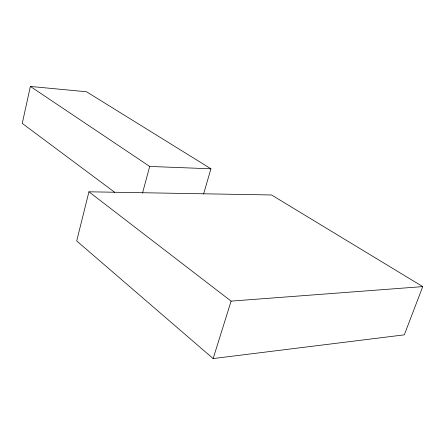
<?xml version="1.0" encoding="UTF-8"?>
<svg xmlns="http://www.w3.org/2000/svg" width="445" height="445" viewBox="0 0 445 445"><rect width="100%" height="100%" fill="white"/><g stroke="black" fill="none" stroke-linecap="round" stroke-linejoin="round"><path stroke-width="0.67" d="M203.599 193.987L210.919 168.8L86.53 91.77L30.366 86.436L22.25 123.393L114.677 192.273M88.939 191.801L76.701 240.94L213.149 358.564L404.299 334.846L422.75 286.608L271.528 194.971L88.939 191.801L231.105 301.126L422.75 286.608M142.534 193.058L149.681 166.436L30.366 86.436M213.149 358.564L231.105 301.126M149.681 166.436L210.919 168.8"/></g></svg>
